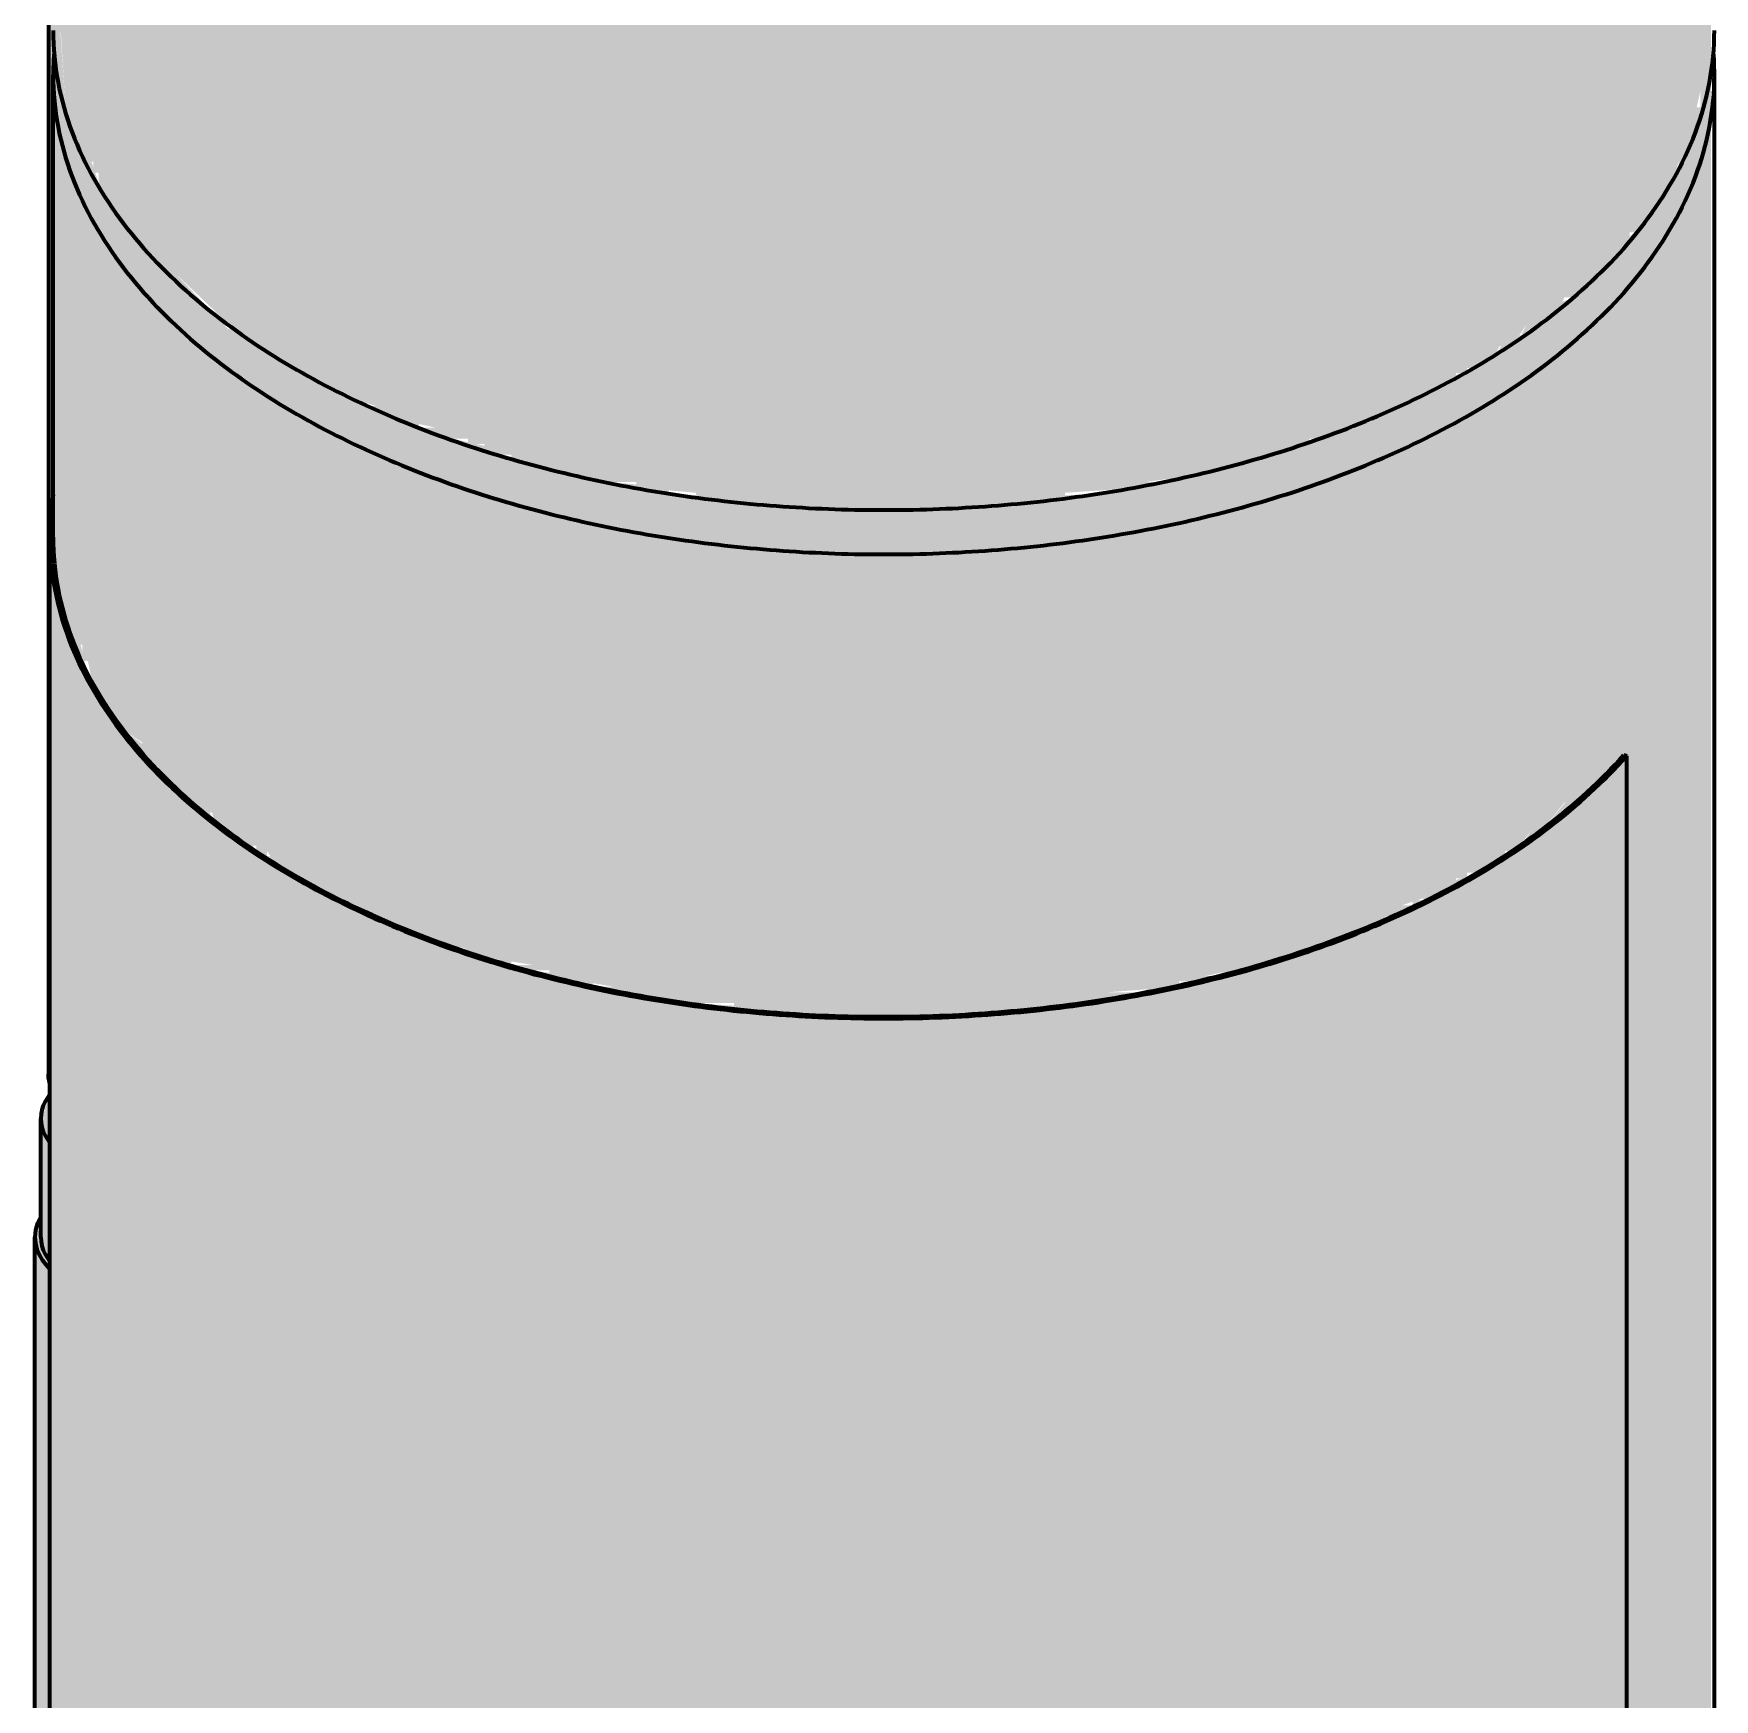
# Model space of a CAD drawing. Header units: millimetres. Extents: x 0 to 420, y 0 to 297.
# Drawn here: x 209.49 to 240.45, y 197.4 to 228.08 of the extents above; entities that cross this region are included whole.
import ezdxf

# ---------------------------------------------------------------- set-up
doc = ezdxf.new("R2010")
doc.units = ezdxf.units.MM
doc.layers.add('01-VISIBLE', color=7, linetype='CONTINUOUS', lineweight=70)
doc.layers.add('13-GRAFICA', color=30, linetype='CONTINUOUS', lineweight=18)

msp = doc.modelspace()

# ---------------------------------------------------------------- hatches: boundary and pattern name
at = {"layer": '13-GRAFICA', "true_color": 0x009146}
h = msp.add_hatch(color=7, dxfattribs=at)
h.dxf.hatch_style = 1
h.paths.add_polyline_path([(209.789, 218.123), (209.789, 243.123), (209.889, 243.123), (209.889, 244.023), (209.989, 244.023), (209.989, 244.323), (210.089, 244.323), (210.089, 244.623), (210.189, 244.623), (210.189, 244.923), (210.289, 244.923), (210.289, 245.123), (210.389, 245.123), (210.389, 245.423), (210.489, 245.423), (210.589, 245.823), (210.889, 246.023), (210.889, 246.223), (211.289, 246.523), (211.289, 246.723), (211.389, 246.723), (211.689, 247.123), (212.089, 247.223), (212.189, 247.423), (212.389, 247.423), (212.389, 247.523), (212.589, 247.523), (212.689, 247.723), (213.189, 247.823), (213.189, 247.923), (213.889, 247.923), (213.889, 248.023), (214.589, 248.023), (214.589, 248.123), (215.489, 248.023), (215.489, 247.923), (216.089, 247.923), (216.089, 247.823), (216.489, 247.823), (216.489, 247.723), (216.989, 247.623), (216.989, 247.523), (217.189, 247.523), (217.189, 247.423), (217.389, 247.423), (217.389, 247.323), (217.589, 247.323), (217.589, 247.223), (218.089, 247.123), (218.189, 246.923), (218.789, 246.723), (218.889, 246.523), (219.289, 246.423), (219.389, 246.223), (218.989, 246.223), (218.989, 246.123), (218.589, 246.023), (218.589, 245.923), (218.089, 245.523), (218.089, 245.323), (217.889, 245.223), (217.889, 245.023), (217.789, 245.023), (217.789, 244.823), (217.689, 244.823), (217.689, 244.523), (217.589, 244.523), (217.589, 243.523), (217.689, 243.523), (217.689, 243.323), (217.289, 243.423), (217.189, 243.623), (216.789, 243.723), (216.689, 243.923), (216.489, 243.923), (216.489, 244.023), (216.289, 244.023), (216.289, 244.123), (216.089, 244.123), (216.089, 244.223), (215.789, 244.223), (215.789, 244.323), (215.589, 244.323), (215.589, 244.423), (215.389, 244.423), (215.389, 244.523), (214.889, 244.523), (214.889, 244.623), (214.489, 244.623), (214.489, 244.523), (213.889, 244.423), (213.789, 244.123), (213.689, 244.123), (213.589, 243.823), (213.489, 243.823), (213.489, 243.523), (213.389, 243.523), (213.389, 243.223), (213.289, 243.223), (213.289, 242.223), (213.189, 242.223), (213.189, 234.723), (211.489, 233.123), (211.489, 232.923), (211.389, 232.923), (211.389, 232.823), (210.989, 232.523), (210.989, 232.323), (210.489, 231.923), (210.389, 231.323), (210.289, 231.323), (210.289, 231.023), (210.189, 231.023), (210.189, 230.623), (210.089, 230.623), (210.089, 230.223), (209.989, 230.223), (209.989, 229.923), (209.889, 229.923), (209.889, 228.123), (209.989, 228.123), (209.989, 228.023), (209.889, 228.023), (209.889, 218.123)])
at = {"layer": '13-GRAFICA', "true_color": 0xb21820}
h = msp.add_hatch(color=7, dxfattribs=at)
h.dxf.hatch_style = 1
h.paths.add_polyline_path([(213.489, 235.023), (213.489, 235.123), (213.589, 235.123), (213.989, 235.623), (214.189, 235.623), (215.989, 237.523), (216.189, 237.523), (218.089, 239.523), (218.289, 239.523), (218.289, 239.323), (218.389, 239.323), (218.389, 238.823), (218.489, 238.823), (218.489, 238.623), (218.589, 238.623), (218.589, 238.323), (218.689, 238.323), (218.689, 238.123), (218.789, 238.123), (218.789, 237.923), (218.889, 237.923), (219.089, 237.323), (219.389, 237.123), (219.389, 236.923), (219.489, 236.923), (220.389, 235.923), (220.589, 235.923), (220.689, 235.723), (221.189, 235.623), (221.189, 235.523), (221.389, 235.523), (221.389, 235.423), (222.489, 235.423), (222.489, 235.323), (222.689, 235.323), (222.789, 235.123), (223.089, 235.123), (223.089, 235.023), (223.389, 235.023), (223.389, 234.923), (223.689, 234.923), (223.689, 234.823), (224.189, 234.823), (224.189, 234.723), (226.089, 234.723), (226.089, 234.823), (226.989, 234.923), (226.989, 235.023), (227.189, 235.023), (227.189, 235.123), (227.489, 235.123), (227.489, 235.223), (227.889, 235.323), (227.889, 235.423), (227.989, 235.423), (228.089, 235.623), (228.289, 235.623), (228.389, 235.923), (228.689, 236.123), (228.689, 236.423), (229.189, 236.523), (229.289, 236.323), (229.489, 236.323), (229.589, 236.123), (229.789, 236.123), (229.889, 235.923), (230.089, 235.923), (230.189, 235.723), (230.389, 235.723), (230.489, 235.523), (230.689, 235.523), (230.889, 235.223), (231.089, 235.223), (231.189, 235.023), (231.389, 235.023), (231.589, 234.723), (231.789, 234.723), (231.789, 234.623), (231.889, 234.623), (231.989, 234.423), (232.189, 234.423), (232.389, 234.123), (232.589, 234.123), (232.889, 233.723), (233.089, 233.723), (233.089, 233.623), (233.189, 233.623), (233.389, 233.323), (233.589, 233.323), (233.889, 232.923), (234.089, 232.923), (234.489, 232.423), (234.689, 232.423), (235.289, 231.723), (235.489, 231.723), (235.489, 231.623), (235.589, 231.623), (236.289, 230.823), (236.489, 230.823), (236.789, 230.423), (237.389, 230.423), (237.489, 230.623), (237.889, 230.723), (237.989, 230.923), (238.589, 231.123), (238.689, 231.323), (238.889, 231.323), (238.889, 231.423), (239.089, 231.423), (239.089, 231.523), (239.289, 231.523), (239.389, 231.723), (239.589, 231.723), (239.589, 231.823), (239.889, 231.923), (239.889, 231.623), (239.989, 231.623), (239.989, 231.323), (240.089, 231.323), (240.089, 230.923), (240.189, 230.923), (240.289, 229.323), (240.389, 229.323), (240.389, 227.323), (240.289, 227.323), (240.289, 227.023), (240.189, 227.023), (239.989, 226.123), (239.889, 226.123), (239.889, 225.723), (239.789, 225.723), (239.689, 225.323), (239.289, 225.023), (239.289, 224.823), (238.989, 224.623), (238.989, 224.423), (238.889, 224.423), (238.889, 224.323), (238.589, 224.123), (238.589, 223.923), (238.289, 223.723), (238.289, 223.523), (238.089, 223.523), (237.889, 223.223), (237.689, 223.223), (237.589, 223.023), (237.389, 223.023), (237.189, 222.723), (236.989, 222.723), (236.789, 222.423), (236.589, 222.423), (236.589, 222.323), (236.489, 222.323), (236.389, 222.123), (236.189, 222.123), (236.089, 221.923), (235.889, 221.923), (235.889, 221.823), (235.689, 221.823), (235.689, 221.723), (235.489, 221.723), (235.489, 221.623), (235.289, 221.623), (235.289, 221.523), (234.989, 221.523), (234.989, 221.423), (234.789, 221.423), (234.789, 221.323), (234.589, 221.323), (234.589, 221.223), (234.389, 221.223), (234.389, 221.123), (234.189, 221.123), (234.189, 221.023), (233.889, 221.023), (233.889, 220.923), (233.689, 220.923), (233.689, 220.823), (233.489, 220.823), (233.489, 220.723), (233.289, 220.723), (233.289, 220.623), (232.989, 220.623), (232.989, 220.523), (232.689, 220.523), (232.689, 220.423), (232.289, 220.423), (232.289, 220.323), (231.889, 220.323), (231.889, 220.223), (231.489, 220.223), (231.489, 220.123), (231.089, 220.123), (231.089, 220.023), (230.689, 220.023), (230.689, 219.923), (229.989, 219.823), (229.989, 219.723), (228.489, 219.623), (228.489, 219.523), (227.489, 219.523), (227.489, 219.423), (226.589, 219.423), (226.589, 219.323), (222.289, 219.423), (222.289, 219.523), (221.689, 219.523), (221.689, 219.623), (220.589, 219.723), (220.589, 219.823), (220.089, 219.823), (220.089, 219.923), (218.889, 220.023), (218.889, 220.123), (218.289, 220.223), (218.289, 220.323), (218.089, 220.323), (218.089, 220.423), (217.789, 220.423), (217.789, 220.523), (217.489, 220.523), (217.489, 220.623), (217.189, 220.623), (217.189, 220.723), (216.889, 220.723), (216.889, 220.823), (215.989, 221.023), (215.989, 221.123), (215.789, 221.123), (215.789, 221.223), (215.189, 221.423), (215.089, 221.623), (214.489, 221.823), (214.389, 222.023), (213.789, 222.223), (213.689, 222.423), (213.089, 222.623), (213.089, 222.723), (211.089, 224.623), (210.889, 225.223), (210.689, 225.323), (210.689, 225.523), (210.589, 225.523), (210.589, 225.723), (210.489, 225.723), (210.489, 225.923), (210.389, 225.923), (210.389, 226.123), (210.289, 226.123), (210.289, 226.323), (210.189, 226.323), (210.189, 226.523), (210.089, 226.523), (209.989, 228.123), (209.889, 228.123), (209.889, 229.923), (209.989, 229.923), (209.989, 230.223), (210.089, 230.223), (210.089, 230.623), (210.189, 230.623), (210.189, 231.023), (210.289, 231.023), (210.289, 231.323), (210.389, 231.323), (210.389, 231.723), (210.489, 231.723), (210.489, 231.923), (210.989, 232.323), (210.989, 232.523), (211.489, 232.923), (211.489, 233.123)])
h = msp.add_hatch(color=7, dxfattribs=at)
h.dxf.hatch_style = 1
h.paths.add_polyline_path([(209.889, 228.023), (209.989, 228.023), (210.089, 226.523), (210.189, 226.523), (210.189, 226.323), (210.289, 226.323), (210.289, 226.123), (210.389, 226.123), (210.389, 225.923), (210.489, 225.923), (210.689, 225.323), (210.889, 225.223), (211.089, 224.623), (211.189, 224.623), (213.089, 222.623), (213.689, 222.423), (213.789, 222.223), (214.389, 222.023), (214.489, 221.823), (215.089, 221.623), (215.189, 221.423), (215.389, 221.423), (215.389, 221.323), (215.589, 221.323), (215.589, 221.223), (215.789, 221.223), (215.789, 221.123), (215.989, 221.123), (215.989, 221.023), (216.289, 221.023), (216.289, 220.923), (216.589, 220.923), (216.589, 220.823), (216.889, 220.823), (216.889, 220.723), (217.189, 220.723), (217.189, 220.623), (218.089, 220.423), (218.089, 220.323), (218.589, 220.223), (218.589, 220.123), (218.889, 220.123), (218.889, 220.023), (220.089, 219.923), (220.089, 219.823), (221.189, 219.723), (221.189, 219.623), (222.289, 219.523), (222.289, 219.423), (226.589, 219.323), (226.589, 219.423), (227.489, 219.423), (227.489, 219.523), (229.389, 219.623), (229.389, 219.723), (229.989, 219.723), (229.989, 219.823), (230.389, 219.823), (230.389, 219.923), (230.689, 219.923), (230.689, 220.023), (231.089, 220.023), (231.089, 220.123), (231.489, 220.123), (231.489, 220.223), (231.889, 220.223), (231.889, 220.323), (232.289, 220.323), (232.289, 220.423), (232.689, 220.423), (232.689, 220.523), (233.289, 220.623), (233.289, 220.723), (233.489, 220.723), (233.489, 220.823), (233.689, 220.823), (233.689, 220.923), (233.889, 220.923), (233.889, 221.023), (234.189, 221.023), (234.189, 221.123), (234.389, 221.123), (234.389, 221.223), (234.589, 221.223), (234.589, 221.323), (234.789, 221.323), (234.789, 221.423), (234.989, 221.423), (234.989, 221.523), (235.289, 221.523), (235.289, 221.623), (235.489, 221.623), (235.489, 221.723), (236.089, 221.923), (236.189, 222.123), (236.389, 222.123), (236.589, 222.423), (236.789, 222.423), (236.789, 222.523), (236.889, 222.523), (236.989, 222.723), (237.189, 222.723), (237.389, 223.023), (237.589, 223.023), (237.589, 223.123), (237.889, 223.223), (238.089, 223.523), (238.289, 223.523), (238.289, 223.723), (238.589, 223.923), (238.589, 224.123), (238.989, 224.423), (238.989, 224.623), (239.289, 224.823), (239.289, 225.023), (239.689, 225.323), (239.689, 225.523), (239.789, 225.523), (239.789, 225.723), (239.889, 225.723), (239.889, 226.123), (239.989, 226.123), (240.089, 226.723), (240.189, 226.723), (240.189, 227.023), (240.289, 227.023), (240.289, 227.323), (240.389, 227.323), (240.389, 193.823), (240.289, 193.823), (240.289, 193.523), (240.189, 193.523), (240.089, 192.823), (239.989, 192.823), (239.989, 192.523), (239.889, 192.523), (239.789, 192.023), (239.389, 191.723), (239.389, 191.523), (239.089, 191.323), (239.089, 191.123), (238.989, 191.123), (238.889, 190.923), (238.789, 190.923), (238.789, 214.723), (238.489, 214.623), (237.989, 214.023), (237.789, 214.023), (237.789, 213.923), (237.689, 213.923), (237.289, 213.423), (237.089, 213.423), (236.789, 213.023), (236.589, 213.023), (236.589, 212.923), (236.189, 212.823), (236.089, 212.623), (235.889, 212.623), (235.889, 212.523), (235.689, 212.523), (235.689, 212.423), (235.489, 212.423), (235.489, 212.323), (235.289, 212.323), (235.289, 212.223), (234.689, 212.023), (234.589, 211.823), (234.389, 211.823), (234.389, 211.723), (234.189, 211.723), (234.189, 211.623), (233.889, 211.623), (233.889, 211.523), (233.589, 211.523), (233.589, 211.423), (233.289, 211.423), (233.289, 211.323), (232.989, 211.323), (232.989, 211.223), (232.589, 211.223), (232.589, 211.123), (232.289, 211.123), (232.289, 211.023), (231.989, 211.023), (231.989, 210.923), (231.089, 210.723), (231.089, 210.623), (230.589, 210.623), (230.589, 210.523), (229.289, 210.423), (229.289, 210.323), (228.689, 210.323), (228.689, 210.223), (228.089, 210.223), (228.089, 210.123), (227.189, 210.123), (227.189, 210.023), (223.289, 210.023), (223.289, 210.123), (222.389, 210.123), (222.389, 210.223), (221.589, 210.223), (221.589, 210.323), (220.689, 210.323), (220.689, 210.423), (220.189, 210.423), (220.189, 210.523), (218.989, 210.723), (218.989, 210.823), (218.689, 210.823), (218.689, 210.923), (217.489, 211.123), (217.489, 211.223), (216.889, 211.323), (216.889, 211.423), (216.689, 211.423), (216.689, 211.523), (216.489, 211.523), (216.489, 211.623), (216.289, 211.623), (216.289, 211.723), (216.089, 211.723), (216.089, 211.823), (215.789, 211.823), (215.789, 211.923), (215.589, 211.923), (215.589, 212.023), (215.389, 212.023), (215.389, 212.123), (215.189, 212.123), (215.189, 212.223), (214.989, 212.223), (214.989, 212.323), (214.789, 212.323), (214.789, 212.423), (214.489, 212.423), (214.489, 212.523), (214.289, 212.523), (214.189, 212.723), (213.989, 212.723), (213.789, 213.023), (213.589, 213.023), (213.589, 213.123), (213.489, 213.123), (213.389, 213.323), (213.189, 213.323), (212.989, 213.623), (212.789, 213.623), (212.789, 213.723), (212.489, 213.823), (212.289, 214.123), (212.089, 214.123), (211.989, 214.423), (211.589, 214.723), (211.589, 214.923), (211.489, 214.923), (211.489, 215.023), (211.189, 215.223), (211.189, 215.423), (210.889, 215.623), (210.889, 215.823), (210.589, 216.023), (210.489, 216.523), (210.389, 216.523), (210.389, 216.823), (210.289, 216.823), (210.289, 217.123), (210.189, 217.123), (210.189, 217.323), (210.089, 217.323), (210.089, 217.723), (209.989, 217.723), (209.989, 218.923), (209.889, 218.923)])
at = {"layer": '13-GRAFICA', "true_color": 0xffffff}
h = msp.add_hatch(color=7, dxfattribs=at)
h.dxf.hatch_style = 1
h.paths.add_polyline_path([(209.789, 194.023), (209.789, 218.123), (209.889, 218.123), (209.889, 218.923), (209.989, 218.923), (209.989, 217.723), (210.089, 217.723), (210.089, 217.323), (210.189, 217.323), (210.189, 217.123), (210.289, 217.123), (210.489, 216.223), (210.589, 216.223), (210.589, 216.023), (210.889, 215.823), (210.889, 215.623), (211.189, 215.423), (211.189, 215.223), (211.589, 214.923), (211.589, 214.723), (211.989, 214.423), (212.089, 214.123), (212.289, 214.123), (212.489, 213.823), (212.689, 213.823), (212.789, 213.623), (212.989, 213.623), (213.189, 213.323), (213.389, 213.323), (213.589, 213.023), (213.789, 213.023), (213.789, 212.923), (213.889, 212.923), (213.989, 212.723), (214.189, 212.723), (214.289, 212.523), (214.789, 212.423), (214.789, 212.323), (214.989, 212.323), (214.989, 212.223), (215.189, 212.223), (215.189, 212.123), (215.389, 212.123), (215.389, 212.023), (215.589, 212.023), (215.589, 211.923), (215.789, 211.923), (215.789, 211.823), (216.089, 211.823), (216.089, 211.723), (216.289, 211.723), (216.289, 211.623), (216.489, 211.623), (216.489, 211.523), (216.689, 211.523), (216.689, 211.423), (216.889, 211.423), (216.889, 211.323), (217.189, 211.323), (217.189, 211.223), (217.489, 211.223), (217.489, 211.123), (217.889, 211.123), (217.889, 211.023), (218.289, 211.023), (218.289, 210.923), (218.689, 210.923), (218.689, 210.823), (219.389, 210.723), (219.389, 210.623), (219.789, 210.623), (219.789, 210.523), (220.189, 210.523), (220.189, 210.423), (220.689, 210.423), (220.689, 210.323), (221.589, 210.323), (221.589, 210.223), (223.289, 210.123), (223.289, 210.023), (227.189, 210.023), (227.189, 210.123), (228.089, 210.123), (228.089, 210.223), (228.689, 210.223), (228.689, 210.323), (229.289, 210.323), (229.289, 210.423), (229.989, 210.423), (229.989, 210.523), (231.089, 210.623), (231.089, 210.723), (231.389, 210.723), (231.389, 210.823), (231.689, 210.823), (231.689, 210.923), (231.989, 210.923), (231.989, 211.023), (232.289, 211.023), (232.289, 211.123), (232.589, 211.123), (232.589, 211.223), (232.989, 211.223), (232.989, 211.323), (233.289, 211.323), (233.289, 211.423), (233.589, 211.423), (233.589, 211.523), (233.889, 211.523), (233.889, 211.623), (234.189, 211.623), (234.189, 211.723), (234.589, 211.823), (234.689, 212.023), (234.889, 212.023), (234.889, 212.123), (235.089, 212.123), (235.089, 212.223), (235.289, 212.223), (235.289, 212.323), (235.489, 212.323), (235.489, 212.423), (236.089, 212.623), (236.189, 212.823), (236.789, 213.023), (236.789, 213.123), (236.889, 213.123), (237.089, 213.423), (237.289, 213.423), (237.789, 214.023), (237.989, 214.023), (238.489, 214.623), (238.789, 214.723), (238.789, 190.623), (238.689, 190.623), (238.189, 190.023), (237.989, 190.023), (237.489, 189.423), (237.289, 189.423), (236.889, 188.923), (236.689, 188.923), (236.689, 188.823), (236.289, 188.723), (236.189, 188.523), (235.989, 188.523), (235.989, 188.423), (235.789, 188.423), (235.789, 188.323), (235.589, 188.323), (235.589, 188.223), (235.389, 188.223), (235.389, 188.123), (234.789, 187.923), (234.689, 187.723), (234.489, 187.723), (234.489, 187.623), (234.289, 187.623), (234.289, 187.523), (233.989, 187.523), (233.989, 187.423), (233.689, 187.423), (233.689, 187.323), (233.389, 187.323), (233.389, 187.223), (233.089, 187.223), (233.089, 187.123), (232.789, 187.123), (232.789, 187.023), (232.489, 187.023), (232.489, 186.923), (232.189, 186.923), (232.189, 186.823), (231.889, 186.823), (231.889, 186.723), (231.589, 186.723), (231.589, 186.623), (231.289, 186.623), (231.289, 186.523), (230.789, 186.523), (230.789, 186.423), (230.189, 186.423), (230.189, 186.323), (229.589, 186.323), (229.589, 186.223), (228.989, 186.223), (228.989, 186.123), (228.389, 186.123), (228.389, 186.023), (227.789, 186.023), (227.789, 185.923), (224.689, 185.923), (224.689, 185.823), (223.789, 185.823), (223.789, 185.923), (222.889, 185.923), (222.889, 186.023), (222.089, 186.023), (222.089, 186.123), (220.389, 186.223), (220.389, 186.323), (219.589, 186.423), (219.589, 186.523), (219.289, 186.523), (219.289, 186.623), (218.889, 186.623), (218.889, 186.723), (217.689, 186.923), (217.689, 187.023), (216.789, 187.223), (216.789, 187.323), (216.589, 187.323), (216.589, 187.423), (216.389, 187.423), (216.389, 187.523), (216.189, 187.523), (216.189, 187.623), (215.989, 187.623), (215.989, 187.723), (215.689, 187.723), (215.689, 187.823), (215.489, 187.823), (215.489, 187.923), (215.289, 187.923), (215.289, 188.023), (215.089, 188.023), (215.089, 188.123), (214.889, 188.123), (214.889, 188.223), (214.589, 188.223), (214.589, 188.323), (214.189, 188.423), (214.189, 188.523), (214.089, 188.523), (213.989, 188.723), (213.789, 188.723), (213.589, 189.023), (213.389, 189.023), (213.389, 189.123), (213.089, 189.223), (212.889, 189.523), (212.689, 189.523), (212.489, 189.823), (212.289, 189.823), (212.289, 189.923), (211.689, 190.423), (211.689, 190.623), (211.089, 191.123), (211.089, 191.323), (210.889, 191.423), (210.889, 191.623), (210.489, 191.923), (210.489, 192.223), (210.389, 192.223), (210.289, 192.823), (210.189, 192.823), (210.189, 193.023), (210.089, 193.023), (210.089, 193.223), (209.989, 193.223), (209.989, 193.723), (209.889, 193.723), (209.889, 194.023)])
at = {"layer": '13-GRAFICA', "true_color": 0x202020}
h = msp.add_hatch(color=7, dxfattribs=at)
h.dxf.hatch_style = 1
h.paths.add_polyline_path([(209.489, 196.023), (209.489, 206.023), (209.589, 206.023), (209.589, 208.223), (209.689, 208.223), (209.689, 208.423), (209.789, 208.423), (209.789, 196.023), (209.689, 196.023), (209.689, 195.723), (209.589, 195.723)])

# ---------------------------------------------------------------- linework, layer by layer
at = {"layer": '01-VISIBLE'}
for p, q in [((209.762, 242.316), (209.762, 208.913)), ((209.849, 218.806), (209.849, 227.323)), ((240.449, 194.009), (240.449, 227.323)), ((209.789, 194.792), (209.789, 218.806)), ((238.781, 214.796), (238.835, 214.78)), ((238.835, 190.766), (238.835, 214.78)), ((209.622, 205.909), (209.622, 208.097)), ((209.512, 196.094), (209.512, 205.909))]:
    msp.add_line(p, q, dxfattribs=at)
for points in [[(209.849, 228.14), (209.85, 228.019), (209.855, 227.899), (209.862, 227.779), (209.871, 227.659), (209.884, 227.54), (209.9, 227.421), (209.918, 227.302), (209.939, 227.183), (209.962, 227.065), (209.989, 226.948), (210.018, 226.831), (210.049, 226.715), (210.083, 226.6), (210.12, 226.485), (210.158, 226.372), (210.2, 226.259), (210.243, 226.147), (210.289, 226.036), (210.337, 225.925), (210.388, 225.816), (210.44, 225.708), (210.494, 225.601), (210.551, 225.495), (210.609, 225.389), (210.67, 225.285), (210.732, 225.182), (210.796, 225.081), (210.861, 224.98), (210.929, 224.88), (210.997, 224.782), (211.068, 224.684), (211.14, 224.588), (211.214, 224.493), (211.289, 224.399), (211.365, 224.306), (211.443, 224.214), (211.522, 224.124), (211.602, 224.034), (211.683, 223.946), (211.766, 223.858), (211.85, 223.772), (211.935, 223.687), (212.021, 223.603), (212.108, 223.52), (212.196, 223.438), (212.285, 223.357), (212.375, 223.278), (212.466, 223.199), (212.558, 223.121), (212.65, 223.045), (212.744, 222.969), (212.838, 222.894), (212.933, 222.821), (213.029, 222.748), (213.126, 222.677), (213.223, 222.606), (213.321, 222.536), (213.42, 222.468), (213.519, 222.4), (213.619, 222.333), (213.72, 222.267), (213.821, 222.202), (213.922, 222.138), (214.025, 222.075), (214.128, 222.013), (214.231, 221.951), (214.335, 221.891), (214.439, 221.831), (214.544, 221.772), (214.65, 221.714), (214.755, 221.657), (214.862, 221.601), (214.968, 221.546), (215.075, 221.491), (215.183, 221.437), (215.291, 221.384), (215.399, 221.332), (215.508, 221.281), (215.617, 221.23), (215.726, 221.18), (215.836, 221.131), (215.946, 221.083), (216.057, 221.035), (216.168, 220.988), (216.279, 220.942), (216.39, 220.897), (216.502, 220.852), (216.614, 220.808), (216.726, 220.765), (216.838, 220.723), (216.951, 220.681), (217.064, 220.64), (217.177, 220.6), (217.291, 220.56), (217.405, 220.521), (217.519, 220.483), (217.633, 220.445), (217.747, 220.409), (217.862, 220.372), (217.977, 220.337), (218.092, 220.302), (218.207, 220.268), (218.323, 220.234), (218.438, 220.201), (218.554, 220.169), (218.67, 220.137), (218.786, 220.106), (218.903, 220.076), (219.019, 220.046), (219.136, 220.017), (219.253, 219.988), (219.37, 219.961), (219.487, 219.933), (219.604, 219.907), (219.721, 219.881), (219.839, 219.855), (219.957, 219.83), (220.074, 219.806), (220.192, 219.783), (220.31, 219.76), (220.428, 219.737), (220.547, 219.715), (220.665, 219.694), (220.783, 219.673), (220.902, 219.653), (221.021, 219.634), (221.139, 219.615), (221.258, 219.597), (221.377, 219.579), (221.496, 219.562), (221.615, 219.545), (221.734, 219.529), (221.854, 219.514), (221.973, 219.499), (222.092, 219.484), (222.212, 219.47), (222.331, 219.457), (222.451, 219.445), (222.571, 219.433), (222.69, 219.421), (222.81, 219.41), (222.93, 219.4), (223.05, 219.39), (223.169, 219.38), (223.289, 219.372), (223.409, 219.363), (223.529, 219.356), (223.649, 219.349), (223.769, 219.342), (223.89, 219.336), (224.01, 219.331), (224.13, 219.326), (224.25, 219.321), (224.37, 219.318), (224.49, 219.314), (224.611, 219.312), (224.731, 219.31), (224.851, 219.308), (224.971, 219.307), (225.091, 219.306), (225.212, 219.306), (225.332, 219.307), (225.452, 219.308), (225.572, 219.31), (225.693, 219.312), (225.813, 219.315), (225.933, 219.318), (226.053, 219.322), (226.173, 219.326), (226.294, 219.331), (226.414, 219.336), (226.534, 219.342), (226.654, 219.349), (226.774, 219.356), (226.894, 219.364), (227.014, 219.372), (227.134, 219.381), (227.254, 219.39), (227.373, 219.4), (227.493, 219.411), (227.613, 219.422), (227.733, 219.433), (227.852, 219.445), (227.972, 219.458), (228.091, 219.471), (228.211, 219.485), (228.33, 219.499), (228.45, 219.514), (228.569, 219.53), (228.688, 219.546), (228.807, 219.562), (228.926, 219.58), (229.045, 219.597), (229.164, 219.616), (229.283, 219.635), (229.401, 219.654), (229.52, 219.674), (229.638, 219.695), (229.756, 219.716), (229.875, 219.738), (229.993, 219.761), (230.111, 219.784), (230.229, 219.807), (230.347, 219.832), (230.464, 219.856), (230.582, 219.882), (230.699, 219.908), (230.816, 219.935), (230.933, 219.962), (231.05, 219.99), (231.167, 220.018), (231.284, 220.047), (231.4, 220.077), (231.517, 220.108), (231.633, 220.139), (231.749, 220.17), (231.865, 220.203), (231.98, 220.236), (232.096, 220.269), (232.211, 220.304), (232.326, 220.338), (232.441, 220.374), (232.556, 220.41), (232.67, 220.447), (232.784, 220.485), (232.898, 220.523), (233.012, 220.562), (233.125, 220.602), (233.239, 220.642), (233.352, 220.683), (233.465, 220.725), (233.577, 220.767), (233.689, 220.81), (233.801, 220.854), (233.913, 220.899), (234.024, 220.944), (234.135, 220.99), (234.246, 221.037), (234.356, 221.085), (234.467, 221.133), (234.576, 221.182), (234.686, 221.232), (234.795, 221.283), (234.903, 221.334), (235.012, 221.387), (235.12, 221.44), (235.227, 221.493), (235.334, 221.548), (235.441, 221.604), (235.547, 221.66), (235.653, 221.717), (235.758, 221.775), (235.863, 221.834), (235.968, 221.893)], [(235.968, 221.893), (236.071, 221.954), (236.175, 222.015), (236.277, 222.078), (236.38, 222.141), (236.481, 222.205), (236.582, 222.27), (236.683, 222.336), (236.783, 222.403), (236.882, 222.47), (236.981, 222.539), (237.078, 222.609), (237.176, 222.679), (237.272, 222.751), (237.368, 222.824), (237.463, 222.897), (237.557, 222.972), (237.651, 223.047), (237.743, 223.124), (237.835, 223.202), (237.926, 223.28), (238.016, 223.36), (238.104, 223.441), (238.192, 223.523), (238.279, 223.605), (238.365, 223.689), (238.45, 223.775), (238.534, 223.861), (238.617, 223.948), (238.698, 224.036), (238.778, 224.126), (238.857, 224.216), (238.935, 224.308), (239.011, 224.401), (239.086, 224.495), (239.159, 224.59), (239.231, 224.686), (239.302, 224.784), (239.371, 224.882), (239.438, 224.982), (239.503, 225.082), (239.567, 225.184), (239.629, 225.287), (239.689, 225.391), (239.748, 225.496), (239.804, 225.602), (239.858, 225.709), (239.911, 225.818), (239.961, 225.927), (240.009, 226.037), (240.055, 226.148), (240.098, 226.26), (240.14, 226.373), (240.179, 226.487), (240.215, 226.601), (240.249, 226.716), (240.28, 226.832), (240.309, 226.949), (240.335, 227.066), (240.359, 227.184), (240.38, 227.302), (240.398, 227.421), (240.414, 227.54), (240.426, 227.66), (240.436, 227.779), (240.443, 227.899), (240.447, 228.02), (240.449, 228.14)], [(209.865, 227.731), (209.86, 227.663), (209.856, 227.596), (209.853, 227.527), (209.851, 227.459), (209.849, 227.391), (209.849, 227.323)], [(240.449, 227.323), (240.448, 227.391), (240.447, 227.459), (240.445, 227.527), (240.442, 227.596), (240.437, 227.663), (240.433, 227.731)], [(209.849, 227.323), (209.85, 227.203), (209.855, 227.083), (209.862, 226.963), (209.871, 226.843), (209.884, 226.723), (209.9, 226.604), (209.918, 226.485), (209.939, 226.367), (209.962, 226.249), (209.989, 226.132), (210.018, 226.015), (210.049, 225.899), (210.083, 225.784), (210.12, 225.669), (210.158, 225.555), (210.2, 225.442), (210.243, 225.33), (210.289, 225.219), (210.337, 225.109), (210.388, 225), (210.44, 224.891), (210.494, 224.784), (210.551, 224.678), (210.609, 224.573), (210.67, 224.469), (210.732, 224.366), (210.796, 224.264), (210.861, 224.163), (210.929, 224.064), (210.997, 223.965), (211.068, 223.868), (211.14, 223.772), (211.214, 223.676), (211.289, 223.582), (211.365, 223.489), (211.443, 223.398), (211.522, 223.307), (211.602, 223.218), (211.683, 223.129), (211.766, 223.042), (211.85, 222.956), (211.935, 222.871), (212.021, 222.786), (212.108, 222.704), (212.196, 222.622), (212.285, 222.541), (212.375, 222.461), (212.466, 222.382), (212.558, 222.305), (212.65, 222.228), (212.744, 222.153), (212.838, 222.078), (212.933, 222.004), (213.029, 221.932), (213.126, 221.86), (213.223, 221.79), (213.321, 221.72), (213.42, 221.651), (213.519, 221.583), (213.619, 221.517), (213.72, 221.451), (213.821, 221.386), (213.922, 221.322), (214.025, 221.258), (214.128, 221.196), (214.231, 221.135), (214.335, 221.074), (214.439, 221.015), (214.544, 220.956), (214.65, 220.898), (214.755, 220.841), (214.862, 220.784), (214.968, 220.729), (215.075, 220.674), (215.183, 220.621), (215.291, 220.568), (215.399, 220.515), (215.508, 220.464), (215.617, 220.413), (215.726, 220.364), (215.836, 220.314), (215.946, 220.266), (216.057, 220.219), (216.168, 220.172), (216.279, 220.126), (216.39, 220.08), (216.502, 220.036), (216.614, 219.992), (216.726, 219.949), (216.838, 219.906), (216.951, 219.865), (217.064, 219.824), (217.177, 219.783), (217.291, 219.744), (217.405, 219.705), (217.519, 219.667), (217.633, 219.629), (217.747, 219.592), (217.862, 219.556), (217.977, 219.52), (218.092, 219.485), (218.207, 219.451), (218.323, 219.418), (218.438, 219.385), (218.554, 219.352), (218.67, 219.321), (218.786, 219.29), (218.903, 219.259), (219.019, 219.23), (219.136, 219.2), (219.253, 219.172), (219.37, 219.144), (219.487, 219.117), (219.604, 219.09), (219.721, 219.064), (219.839, 219.039), (219.957, 219.014), (220.074, 218.99), (220.192, 218.966), (220.31, 218.943), (220.428, 218.921), (220.547, 218.899), (220.665, 218.878), (220.783, 218.857), (220.902, 218.837), (221.021, 218.817), (221.139, 218.798), (221.258, 218.78), (221.377, 218.762), (221.496, 218.745), (221.615, 218.729), (221.734, 218.712), (221.854, 218.697), (221.973, 218.682), (222.092, 218.668), (222.212, 218.654), (222.331, 218.641), (222.451, 218.628), (222.571, 218.616), (222.69, 218.605), (222.81, 218.594), (222.93, 218.583), (223.05, 218.573), (223.169, 218.564), (223.289, 218.555), (223.409, 218.547), (223.529, 218.539), (223.649, 218.532), (223.769, 218.526), (223.89, 218.52), (224.01, 218.514), (224.13, 218.509), (224.25, 218.505), (224.37, 218.501), (224.49, 218.498), (224.611, 218.495), (224.731, 218.493), (224.851, 218.491), (224.971, 218.49), (225.091, 218.49), (225.212, 218.49), (225.332, 218.49), (225.452, 218.491), (225.572, 218.493), (225.693, 218.495), (225.813, 218.498), (225.933, 218.501), (226.053, 218.505), (226.173, 218.51), (226.294, 218.514), (226.414, 218.52), (226.534, 218.526), (226.654, 218.533), (226.774, 218.54), (226.894, 218.547), (227.014, 218.556), (227.134, 218.564), (227.254, 218.574), (227.373, 218.584), (227.493, 218.594), (227.613, 218.605), (227.733, 218.617), (227.852, 218.629), (227.972, 218.641), (228.091, 218.655), (228.211, 218.668), (228.33, 218.683), (228.45, 218.698), (228.569, 218.713), (228.688, 218.729), (228.807, 218.746), (228.926, 218.763), (229.045, 218.781), (229.164, 218.799), (229.283, 218.818), (229.401, 218.838), (229.52, 218.858), (229.638, 218.879), (229.756, 218.9), (229.875, 218.922), (229.993, 218.944), (230.111, 218.967), (230.229, 218.991), (230.347, 219.015), (230.464, 219.04), (230.582, 219.065), (230.699, 219.091), (230.816, 219.118), (230.933, 219.145), (231.05, 219.173), (231.167, 219.202), (231.284, 219.231), (231.4, 219.261), (231.517, 219.291), (231.633, 219.322), (231.749, 219.354), (231.865, 219.386), (231.98, 219.419), (232.096, 219.453), (232.211, 219.487), (232.326, 219.522), (232.441, 219.558), (232.556, 219.594), (232.67, 219.631), (232.784, 219.668), (232.898, 219.707), (233.012, 219.746), (233.125, 219.785), (233.239, 219.826), (233.352, 219.867), (233.465, 219.908), (233.577, 219.951), (233.689, 219.994), (233.801, 220.038), (233.913, 220.082), (234.024, 220.128), (234.135, 220.174), (234.246, 220.221), (234.356, 220.268), (234.467, 220.317), (234.576, 220.366), (234.686, 220.416), (234.795, 220.466), (234.903, 220.518), (235.012, 220.57), (235.12, 220.623), (235.227, 220.677), (235.334, 220.732), (235.441, 220.787), (235.547, 220.843), (235.653, 220.9), (235.758, 220.958), (235.863, 221.017), (235.968, 221.077)], [(235.968, 221.077), (236.071, 221.137), (236.175, 221.199), (236.277, 221.261), (236.38, 221.324), (236.481, 221.388), (236.582, 221.453), (236.683, 221.519), (236.783, 221.586), (236.882, 221.654), (236.981, 221.723), (237.078, 221.792), (237.176, 221.863), (237.272, 221.934), (237.368, 222.007), (237.463, 222.081), (237.557, 222.155), (237.651, 222.231), (237.743, 222.307), (237.835, 222.385), (237.926, 222.464), (238.016, 222.543), (238.104, 222.624), (238.192, 222.706), (238.279, 222.789), (238.365, 222.873), (238.45, 222.958), (238.534, 223.044), (238.617, 223.131), (238.698, 223.22), (238.778, 223.309), (238.857, 223.4), (238.935, 223.492), (239.011, 223.585), (239.086, 223.679), (239.159, 223.774), (239.231, 223.87), (239.302, 223.967), (239.371, 224.066), (239.438, 224.165), (239.503, 224.266), (239.567, 224.368), (239.629, 224.471), (239.689, 224.575), (239.748, 224.68), (239.804, 224.786), (239.858, 224.893), (239.911, 225.001), (239.961, 225.11), (240.009, 225.22), (240.055, 225.332), (240.098, 225.443), (240.14, 225.556), (240.179, 225.67), (240.215, 225.785), (240.249, 225.9), (240.28, 226.016), (240.309, 226.132), (240.335, 226.25), (240.359, 226.367), (240.38, 226.486), (240.398, 226.605), (240.414, 226.724), (240.426, 226.843), (240.436, 226.963), (240.443, 227.083), (240.447, 227.203), (240.449, 227.323)], [(209.849, 219.589), (209.831, 219.459), (209.816, 219.329), (209.804, 219.199), (209.796, 219.068), (209.791, 218.937), (209.789, 218.806)], [(209.789, 218.806), (209.79, 218.686), (209.794, 218.565), (209.802, 218.445), (209.811, 218.325), (209.824, 218.206), (209.839, 218.086), (209.858, 217.968), (209.879, 217.849), (209.902, 217.731), (209.928, 217.614), (209.957, 217.497), (209.988, 217.381), (210.022, 217.265), (210.059, 217.151), (210.098, 217.037), (210.139, 216.924), (210.182, 216.812), (210.228, 216.7), (210.276, 216.59), (210.326, 216.481), (210.378, 216.372), (210.433, 216.265), (210.489, 216.159), (210.547, 216.054), (210.608, 215.949), (210.67, 215.846), (210.733, 215.744), (210.799, 215.643), (210.866, 215.544), (210.935, 215.445), (211.005, 215.347), (211.077, 215.251), (211.15, 215.156), (211.225, 215.061), (211.302, 214.968), (211.379, 214.876), (211.458, 214.786), (211.538, 214.696), (211.619, 214.607), (211.702, 214.52), (211.786, 214.433), (211.871, 214.348), (211.956, 214.264), (212.043, 214.181), (212.131, 214.099), (212.22, 214.018), (212.31, 213.938), (212.401, 213.859), (212.493, 213.781), (212.585, 213.704), (212.679, 213.628), (212.773, 213.553), (212.868, 213.48), (212.964, 213.407), (213.06, 213.335), (213.157, 213.264), (213.255, 213.194), (213.354, 213.125), (213.453, 213.057), (213.553, 212.99), (213.653, 212.924), (213.755, 212.859), (213.856, 212.795), (213.958, 212.731), (214.061, 212.669), (214.165, 212.607), (214.268, 212.546), (214.373, 212.487), (214.478, 212.427), (214.583, 212.369), (214.689, 212.312), (214.795, 212.255), (214.901, 212.2), (215.009, 212.145), (215.116, 212.091), (215.224, 212.038), (215.332, 211.985), (215.441, 211.934), (215.55, 211.883), (215.659, 211.833), (215.769, 211.783), (215.879, 211.735), (215.989, 211.687), (216.1, 211.64), (216.211, 211.594), (216.322, 211.548), (216.434, 211.503), (216.546, 211.459), (216.658, 211.416), (216.771, 211.373), (216.883, 211.331), (216.996, 211.29), (217.11, 211.249), (217.223, 211.21), (217.337, 211.17), (217.451, 211.132), (217.565, 211.094), (217.68, 211.057), (217.794, 211.02), (217.909, 210.985), (218.024, 210.95), (218.139, 210.915), (218.255, 210.881), (218.37, 210.848), (218.486, 210.816), (218.602, 210.784), (218.718, 210.752), (218.835, 210.722), (218.951, 210.692), (219.068, 210.662), (219.185, 210.634), (219.302, 210.605), (219.419, 210.578), (219.536, 210.551), (219.653, 210.525), (219.771, 210.499), (219.889, 210.474), (220.006, 210.45), (220.124, 210.426), (220.242, 210.402), (220.36, 210.38), (220.479, 210.358), (220.597, 210.336), (220.716, 210.315), (220.834, 210.295), (220.953, 210.275), (221.072, 210.256), (221.19, 210.237), (221.309, 210.219), (221.428, 210.202), (221.547, 210.185), (221.667, 210.169), (221.786, 210.153), (221.905, 210.138), (222.025, 210.123), (222.144, 210.109), (222.264, 210.096), (222.383, 210.083), (222.503, 210.07), (222.623, 210.059), (222.742, 210.047), (222.862, 210.037), (222.982, 210.026), (223.102, 210.017), (223.222, 210.008), (223.342, 209.999), (223.462, 209.991), (223.582, 209.984), (223.702, 209.977), (223.822, 209.971), (223.942, 209.965), (224.063, 209.96), (224.183, 209.955), (224.303, 209.951), (224.423, 209.948), (224.544, 209.945), (224.664, 209.942), (224.784, 209.94), (224.904, 209.939), (225.025, 209.938), (225.145, 209.938), (225.265, 209.938), (225.386, 209.939), (225.506, 209.94), (225.626, 209.942), (225.746, 209.945), (225.867, 209.947), (225.987, 209.951), (226.107, 209.955), (226.227, 209.96), (226.348, 209.965), (226.468, 209.971), (226.588, 209.977), (226.708, 209.984), (226.828, 209.991), (226.948, 209.999), (227.068, 210.007), (227.188, 210.016), (227.308, 210.026), (227.428, 210.036), (227.548, 210.047), (227.667, 210.058), (227.787, 210.07), (227.907, 210.082), (228.026, 210.095), (228.146, 210.108), (228.266, 210.122), (228.385, 210.137), (228.504, 210.152), (228.624, 210.168), (228.743, 210.184), (228.862, 210.201), (228.981, 210.218), (229.1, 210.236), (229.219, 210.255), (229.337, 210.274), (229.456, 210.294), (229.575, 210.314), (229.693, 210.335), (229.812, 210.356), (229.93, 210.378), (230.048, 210.401), (230.166, 210.424), (230.284, 210.448), (230.402, 210.472), (230.519, 210.498), (230.637, 210.523), (230.754, 210.549), (230.872, 210.576), (230.989, 210.604), (231.106, 210.632), (231.222, 210.661), (231.339, 210.69), (231.456, 210.72), (231.572, 210.75), (231.688, 210.782), (231.804, 210.813), (231.92, 210.846), (232.036, 210.879), (232.151, 210.913), (232.266, 210.947), (232.381, 210.982), (232.496, 211.018), (232.611, 211.055), (232.725, 211.092), (232.84, 211.129), (232.954, 211.168), (233.067, 211.207), (233.181, 211.247), (233.294, 211.287), (233.407, 211.329), (233.52, 211.37), (233.632, 211.413), (233.745, 211.456), (233.857, 211.501), (233.968, 211.545), (234.08, 211.591), (234.191, 211.637), (234.301, 211.684), (234.412, 211.732), (234.522, 211.78), (234.632, 211.83), (234.741, 211.88), (234.85, 211.93), (234.959, 211.982), (235.067, 212.034), (235.175, 212.088), (235.282, 212.142), (235.389, 212.196), (235.496, 212.252), (235.602, 212.308), (235.708, 212.366), (235.814, 212.424), (235.918, 212.483), (236.023, 212.543), (236.127, 212.603), (236.23, 212.665), (236.333, 212.727), (236.435, 212.791), (236.537, 212.855), (236.638, 212.92), (236.738, 212.986), (236.838, 213.053), (236.938, 213.121), (237.036, 213.19), (237.134, 213.26), (237.231, 213.33), (237.328, 213.402), (237.424, 213.475), (237.519, 213.549), (237.613, 213.624), (237.707, 213.699), (237.799, 213.776), (237.891, 213.854), (237.982, 213.933), (238.072, 214.013), (238.161, 214.093), (238.249, 214.175), (238.336, 214.259), (238.422, 214.343), (238.507, 214.428), (238.59, 214.514), (238.673, 214.602), (238.754, 214.69), (238.835, 214.78)], [(209.849, 218.806), (209.85, 218.686), (209.855, 218.565), (209.862, 218.445), (209.871, 218.326), (209.884, 218.206), (209.9, 218.087), (209.918, 217.968), (209.939, 217.85), (209.962, 217.732), (209.989, 217.614), (210.018, 217.498), (210.049, 217.381), (210.083, 217.266), (210.12, 217.152), (210.158, 217.038), (210.2, 216.925), (210.243, 216.813), (210.289, 216.702), (210.337, 216.591), (210.388, 216.482), (210.44, 216.374), (210.495, 216.267), (210.551, 216.161), (210.609, 216.055), (210.67, 215.951), (210.732, 215.848), (210.796, 215.747), (210.861, 215.646), (210.929, 215.546), (210.998, 215.448), (211.068, 215.35), (211.14, 215.254), (211.214, 215.159), (211.289, 215.065), (211.365, 214.972), (211.443, 214.88), (211.522, 214.79), (211.602, 214.7), (211.684, 214.612), (211.766, 214.524), (211.85, 214.438), (211.935, 214.353), (212.021, 214.269), (212.108, 214.186), (212.196, 214.104), (212.285, 214.023), (212.375, 213.944), (212.466, 213.865), (212.558, 213.787), (212.651, 213.711), (212.744, 213.635), (212.838, 213.56), (212.934, 213.487), (213.029, 213.414), (213.126, 213.343), (213.223, 213.272), (213.321, 213.202), (213.42, 213.134), (213.519, 213.066), (213.619, 212.999), (213.72, 212.933), (213.821, 212.868), (213.923, 212.804), (214.025, 212.741), (214.128, 212.679), (214.231, 212.617), (214.335, 212.557), (214.44, 212.497), (214.545, 212.438), (214.65, 212.38), (214.756, 212.323), (214.862, 212.267), (214.969, 212.212), (215.076, 212.157), (215.184, 212.103), (215.291, 212.05), (215.4, 211.998), (215.509, 211.947), (215.618, 211.896), (215.727, 211.846), (215.837, 211.797), (215.947, 211.749), (216.057, 211.701), (216.168, 211.654), (216.279, 211.608), (216.391, 211.563), (216.502, 211.518), (216.614, 211.474), (216.726, 211.431), (216.839, 211.389), (216.952, 211.347), (217.065, 211.306), (217.178, 211.266), (217.292, 211.226), (217.405, 211.187), (217.519, 211.149), (217.634, 211.111), (217.748, 211.075), (217.863, 211.038), (217.978, 211.003), (218.093, 210.968), (218.208, 210.934), (218.323, 210.9), (218.439, 210.867), (218.555, 210.835), (218.671, 210.803), (218.787, 210.772), (218.904, 210.742), (219.02, 210.712), (219.137, 210.683), (219.254, 210.655), (219.37, 210.627), (219.488, 210.599), (219.605, 210.573), (219.722, 210.547), (219.84, 210.521), (219.957, 210.496), (220.075, 210.472), (220.193, 210.449), (220.311, 210.426), (220.429, 210.403), (220.548, 210.381), (220.666, 210.36), (220.784, 210.339), (220.903, 210.319), (221.022, 210.3), (221.14, 210.281), (221.259, 210.263), (221.378, 210.245), (221.497, 210.228), (221.616, 210.211), (221.735, 210.195), (221.855, 210.18), (221.974, 210.165), (222.093, 210.15), (222.213, 210.137), (222.332, 210.123), (222.452, 210.111), (222.572, 210.099), (222.691, 210.087), (222.811, 210.076), (222.931, 210.066), (223.051, 210.056), (223.171, 210.047), (223.291, 210.038), (223.41, 210.03), (223.531, 210.022), (223.651, 210.015), (223.771, 210.008), (223.891, 210.002), (224.011, 209.997), (224.131, 209.992), (224.251, 209.988), (224.371, 209.984), (224.492, 209.981), (224.612, 209.978), (224.732, 209.976), (224.852, 209.974), (224.972, 209.973), (225.093, 209.973), (225.213, 209.973), (225.333, 209.973), (225.453, 209.974), (225.574, 209.976), (225.694, 209.978), (225.814, 209.981), (225.934, 209.984), (226.055, 209.988), (226.175, 209.992), (226.295, 209.997), (226.415, 210.003), (226.535, 210.009), (226.655, 210.015), (226.775, 210.022), (226.895, 210.03), (227.015, 210.038), (227.135, 210.047), (227.255, 210.057), (227.375, 210.066), (227.495, 210.077), (227.614, 210.088), (227.734, 210.099), (227.854, 210.112), (227.973, 210.124), (228.093, 210.138), (228.212, 210.151), (228.332, 210.166), (228.451, 210.181), (228.57, 210.196), (228.689, 210.212), (228.808, 210.229), (228.927, 210.246), (229.046, 210.264), (229.165, 210.282), (229.284, 210.301), (229.403, 210.321), (229.521, 210.341), (229.64, 210.362), (229.758, 210.383), (229.876, 210.405), (229.994, 210.427), (230.112, 210.45), (230.23, 210.474), (230.348, 210.498), (230.466, 210.523), (230.583, 210.548), (230.701, 210.575), (230.818, 210.601), (230.935, 210.628), (231.052, 210.656), (231.169, 210.685), (231.285, 210.714), (231.402, 210.744), (231.518, 210.774), (231.634, 210.805), (231.75, 210.837), (231.866, 210.869), (231.982, 210.902), (232.097, 210.936), (232.213, 210.97), (232.328, 211.005), (232.443, 211.041), (232.557, 211.077), (232.672, 211.114), (232.786, 211.152), (232.9, 211.19), (233.014, 211.229), (233.127, 211.269), (233.24, 211.309), (233.353, 211.35), (233.466, 211.392), (233.579, 211.434), (233.691, 211.477), (233.803, 211.521), (233.915, 211.566), (234.026, 211.611), (234.137, 211.657), (234.248, 211.704), (234.358, 211.752), (234.468, 211.8), (234.578, 211.849), (234.687, 211.899), (234.796, 211.95), (234.905, 212.001), (235.013, 212.054), (235.121, 212.107), (235.229, 212.161), (235.336, 212.215), (235.443, 212.271), (235.549, 212.327), (235.655, 212.384), (235.76, 212.442), (235.865, 212.501), (235.969, 212.561), (236.073, 212.621), (236.177, 212.683), (236.279, 212.745), (236.382, 212.808), (236.483, 212.872), (236.585, 212.937), (236.685, 213.003), (236.785, 213.07), (236.884, 213.138), (236.983, 213.207), (237.081, 213.277), (237.178, 213.347), (237.275, 213.419), (237.371, 213.492), (237.466, 213.565), (237.56, 213.64), (237.653, 213.716), (237.746, 213.792), (237.838, 213.87), (237.928, 213.949), (238.018, 214.029), (238.107, 214.11), (238.195, 214.192), (238.282, 214.275), (238.368, 214.359), (238.453, 214.444), (238.537, 214.53), (238.62, 214.618), (238.701, 214.706), (238.781, 214.796)], [(209.789, 208.737), (209.781, 208.765), (209.774, 208.795), (209.769, 208.824), (209.765, 208.854), (209.762, 208.884), (209.762, 208.913)], [(209.789, 208.544), (209.742, 208.478), (209.701, 208.408), (209.667, 208.335), (209.642, 208.257), (209.627, 208.178), (209.622, 208.097)], [(209.622, 208.097), (209.627, 208.016), (209.642, 207.936), (209.667, 207.859), (209.701, 207.785), (209.742, 207.715), (209.789, 207.65)], [(209.622, 206.285), (209.59, 206.227), (209.563, 206.167), (209.541, 206.105), (209.525, 206.04), (209.515, 205.975), (209.512, 205.909)], [(209.512, 205.909), (209.521, 205.798), (209.548, 205.691), (209.59, 205.589), (209.646, 205.493), (209.713, 205.405), (209.789, 205.324)], [(209.622, 205.909), (209.627, 205.828), (209.642, 205.748), (209.667, 205.671), (209.701, 205.597), (209.742, 205.527), (209.789, 205.461)]]:
    msp.add_lwpolyline(points, dxfattribs=at)

doc.saveas('drawing.dxf')
